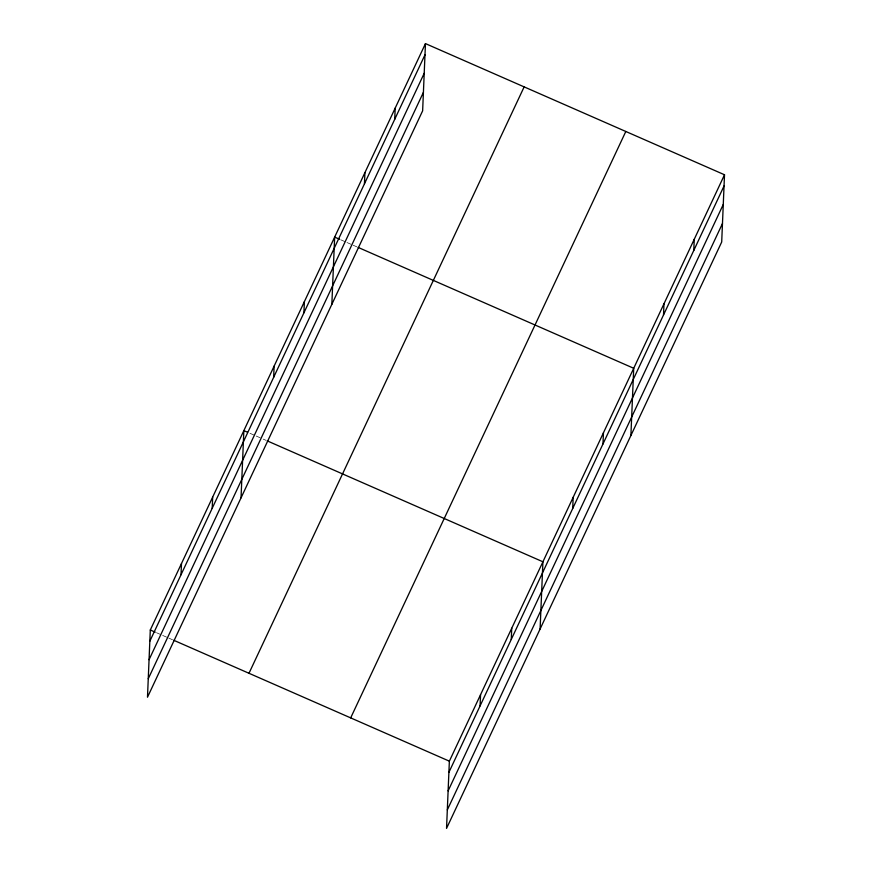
<?xml version="1.0" encoding="UTF-8"?>
<svg xmlns="http://www.w3.org/2000/svg" width="872" height="872" viewBox="0 0 872 872"><rect width="100%" height="100%" fill="white"/><g stroke="black" fill="none" stroke-linecap="round" stroke-linejoin="round"><path stroke-width="0.65" stroke-dasharray="4.36 3.27" d="M340.821 239.822L345.759 241.98M346.991 242.525L351.928 244.683M353.16 245.228L356.855 246.852M250.024 433.33L254.962 435.488M256.194 436.033L266.058 440.36M156.47 632.701L161.407 634.871M162.639 635.405L167.577 637.574M168.808 638.119L172.503 639.743"/><path stroke-width="1.31" d="M425.46 43.6L150.3 629.998L147.488 697.229L422.637 110.831L425.46 43.6L724.512 174.771L721.7 242.002L446.54 828.4L449.363 761.169L724.512 174.771M181.016 574.746L181.485 563.541M212.201 508.289L212.67 497.084M241.032 497.858L243.855 430.626L247.55 432.25M273.655 377.325L274.124 366.12M303.914 312.819L304.393 301.614M331.84 304.35L334.652 237.108L339.59 239.277M364.452 183.807L364.921 172.612M394.722 119.311L395.19 108.106M480.08 705.906L480.548 694.712M511.265 639.448L511.733 628.243M540.095 629.028L542.918 561.786L267.29 440.905M572.708 508.485L573.177 497.28M602.977 443.99L603.446 432.785M630.892 435.51L633.715 368.278L358.098 247.397M663.516 314.977L663.984 303.772M693.785 250.471L694.254 239.266M149.831 641.203L424.991 54.805M149.058 659.69L424.206 73.292M148.262 678.743L423.411 92.345M248.989 673.282L524.148 86.884M350.675 717.885L625.823 131.476M448.895 772.363L724.043 185.965M448.121 790.86L723.269 204.462M447.314 809.914L722.474 223.515M150.3 629.998L155.238 632.167M173.735 640.277L449.363 761.169"/></g></svg>
